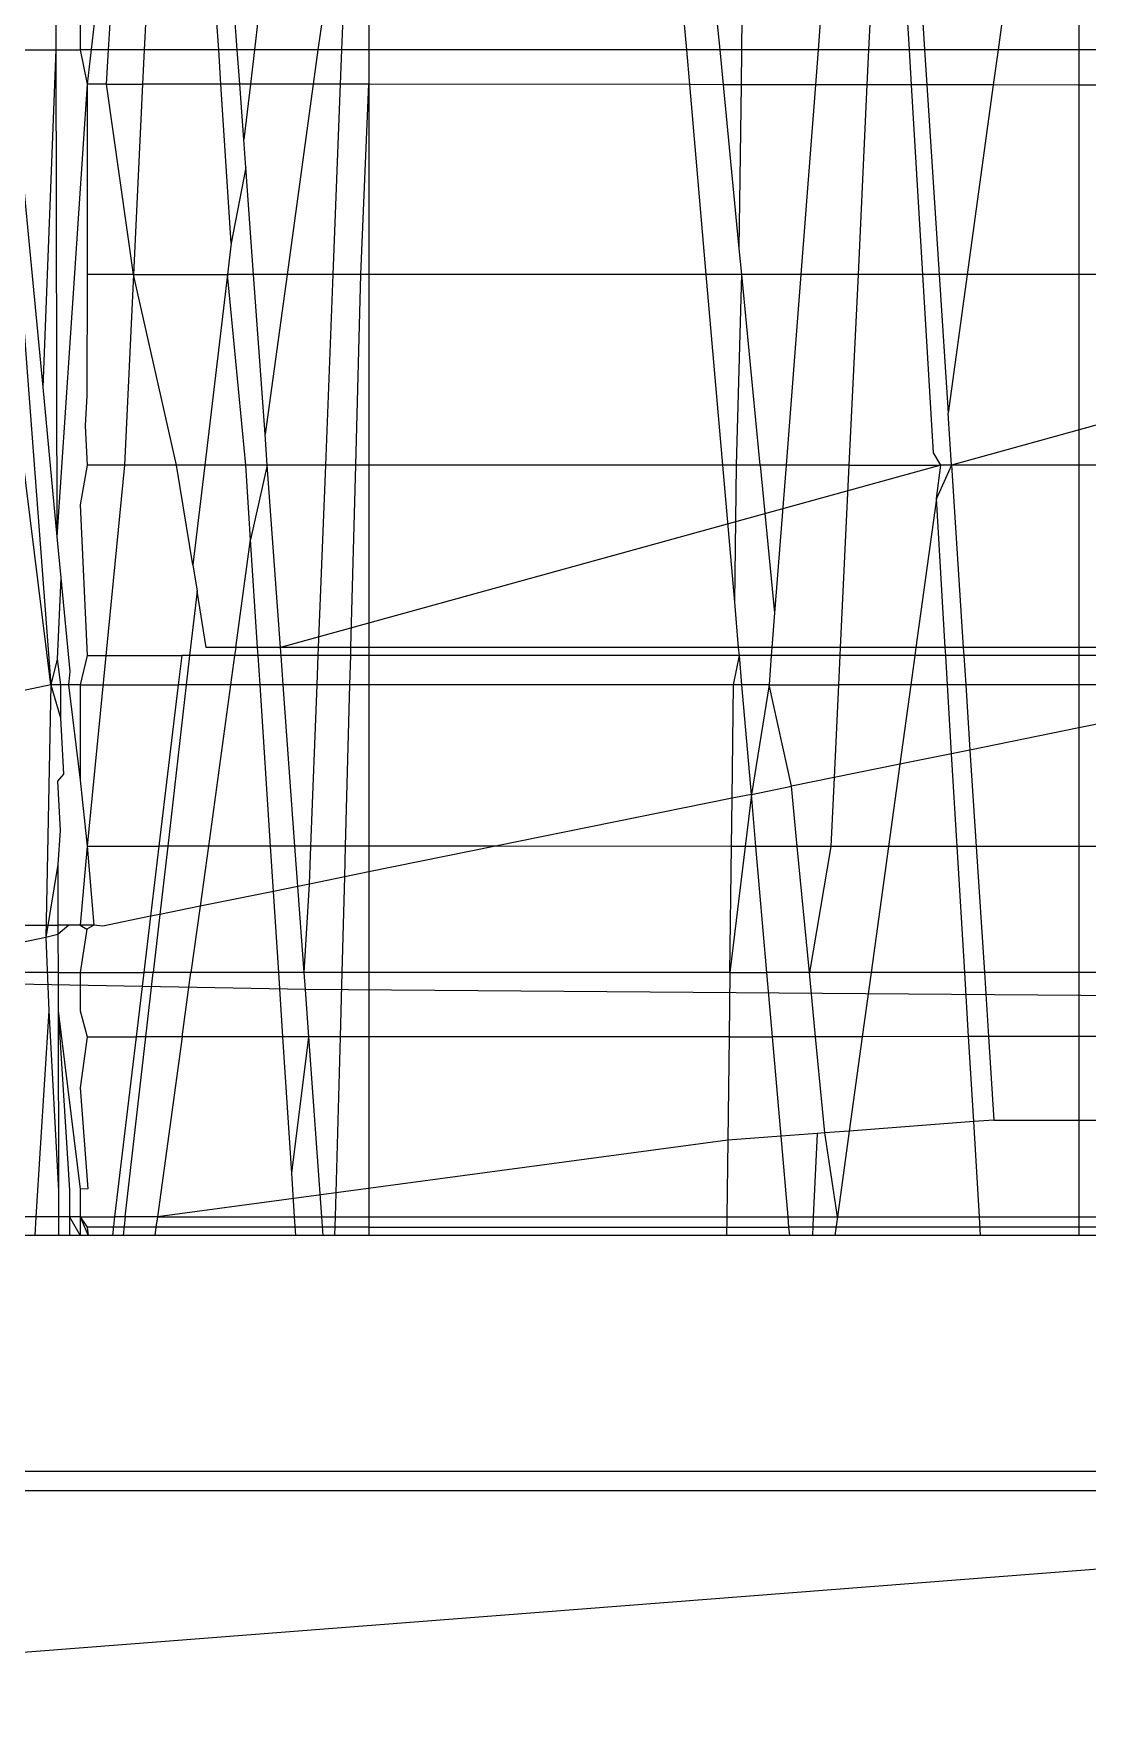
# Model space of a CAD drawing. Extents: x -24961 to 905641, y -154323 to 635957.
# Drawn here: x 437977.06 to 437980.52, y -143409.49 to -143403.95 of the extents above; entities that cross this region are included whole.
import ezdxf

# ---------------------------------------------------------------- set-up
doc = ezdxf.new("R2010")
doc.units = 0
doc.header["$LTSCALE"] = 1000
doc.header["$MEASUREMENT"] = 0

msp = doc.modelspace()

# ---------------------------------------------------------------- linework, layer by layer
for p, q in [((437977.3762, -143402.8586), (437977.2357, -143404.1114)), ((437977.1318, -143403.8934), (437977.132, -143403.9989)), ((437977.2122, -143403.8934), (437977.2122, -143403.9989)), ((437977.3052, -143403.9989), (437977.3118, -143403.8934)), ((437977.4279, -143403.8933), (437977.4229, -143403.9989)), ((437977.6675, -143403.9989), (437977.6607, -143403.8933)), ((437977.7282, -143403.9989), (437977.7205, -143403.8933)), ((437977.7977, -143403.8933), (437977.785, -143403.9989)), ((437978.0082, -143403.8933), (437977.9937, -143403.9989)), ((437978.0719, -143403.9989), (437978.076, -143403.8933)), ((437978.1613, -143403.8933), (437978.1613, -143403.9989)), ((437979.2057, -143403.9989), (437979.1966, -143403.8932)), ((437979.3151, -143403.9989), (437979.3049, -143403.8932)), ((437979.3868, -143403.9989), (437979.3882, -143403.8932)), ((437979.6456, -143403.8932), (437979.6375, -143403.9989)), ((437979.8085, -143403.8932), (437979.8035, -143403.9989)), ((437979.9376, -143403.9989), (437979.9313, -143403.8931)), ((437979.98, -143403.8931), (437979.9868, -143403.9989)), ((437980.2433, -143403.8931), (437980.2288, -143403.9989)), ((437980.4946, -143403.8931), (437980.4946, -143403.9989)), ((437976.958, -143403.9989), (437977.1154, -143406.0861)), ((437976.9836, -143403.9989), (437977.0892, -143405.108)), ((437976.9836, -143403.9989), (437977.132, -143403.9989)), ((437977.132, -143403.9989), (437977.0892, -143405.108)), ((437977.132, -143403.9989), (437977.1359, -143405.5995)), ((437977.132, -143403.9989), (437977.2122, -143403.9989)), ((437977.2122, -143403.9989), (437977.2357, -143404.1114)), ((437977.3052, -143403.9989), (437977.2122, -143403.9989)), ((437977.2982, -143404.1115), (437977.3052, -143403.9989)), ((437977.4229, -143403.9989), (437977.3052, -143403.9989)), ((437977.4229, -143403.9989), (437977.4175, -143404.1116)), ((437977.6675, -143403.9989), (437977.4229, -143403.9989)), ((437977.6749, -143404.1119), (437977.6675, -143403.9989)), ((437977.7282, -143403.9989), (437977.6675, -143403.9989)), ((437977.7364, -143404.1119), (437977.7282, -143403.9989)), ((437977.785, -143403.9989), (437977.7282, -143403.9989)), ((437977.785, -143403.9989), (437977.7715, -143404.112)), ((437977.9937, -143403.9989), (437977.785, -143403.9989)), ((437977.9937, -143403.9989), (437977.9781, -143404.1122)), ((437978.0719, -143403.9989), (437977.9937, -143403.9989)), ((437978.0675, -143404.1123), (437978.0719, -143403.9989)), ((437978.1613, -143403.9989), (437978.0719, -143403.9989)), ((437978.1613, -143403.9989), (437978.1613, -143404.1124)), ((437979.2057, -143403.9989), (437978.1613, -143403.9989)), ((437979.2157, -143404.1135), (437979.2057, -143403.9989)), ((437979.3151, -143403.9989), (437979.2057, -143403.9989)), ((437979.3262, -143404.1136), (437979.3151, -143403.9989)), ((437979.3868, -143403.9989), (437979.3151, -143403.9989)), ((437979.3853, -143404.1137), (437979.3868, -143403.9989)), ((437979.6375, -143403.9989), (437979.3868, -143403.9989)), ((437979.6375, -143403.9989), (437979.6286, -143404.114)), ((437979.8035, -143403.9989), (437979.6375, -143403.9989)), ((437979.8035, -143403.9989), (437979.798, -143404.1141)), ((437979.9376, -143403.9989), (437979.8035, -143403.9989)), ((437979.9445, -143404.1143), (437979.9376, -143403.9989)), ((437979.9868, -143403.9989), (437979.9376, -143403.9989)), ((437979.9868, -143403.9989), (437979.9943, -143404.1144)), ((437980.2288, -143403.9989), (437979.9868, -143403.9989)), ((437980.2288, -143403.9989), (437980.2129, -143404.1146)), ((437980.4946, -143403.9989), (437980.2288, -143403.9989)), ((437980.4946, -143403.9989), (437980.4946, -143404.1149)), ((437980.5606, -143403.9989), (437980.4946, -143403.9989)), ((437977.2357, -143404.1114), (437977.1359, -143405.5995)), ((437977.2982, -143404.1115), (437977.2357, -143404.1114)), ((437977.2357, -143404.1114), (437977.2357, -143404.7378)), ((437977.3879, -143404.7378), (437977.2982, -143404.1115)), ((437977.2982, -143404.1115), (437977.4175, -143404.1116)), ((437977.4175, -143404.1116), (437977.3879, -143404.7378)), ((437977.6749, -143404.1119), (437977.4175, -143404.1116)), ((437977.7364, -143404.1119), (437977.6749, -143404.1119)), ((437977.7088, -143404.6343), (437977.6749, -143404.1119)), ((437977.7715, -143404.112), (437977.7364, -143404.1119)), ((437977.7496, -143404.2942), (437977.7364, -143404.1119)), ((437977.7715, -143404.112), (437977.7496, -143404.2942)), ((437977.9781, -143404.1122), (437977.7715, -143404.112)), ((437977.9781, -143404.1122), (437977.892, -143404.7378)), ((437978.0675, -143404.1123), (437977.9781, -143404.1122)), ((437978.0432, -143404.7378), (437978.0675, -143404.1123)), ((437978.1613, -143404.1124), (437978.0675, -143404.1123)), ((437978.135, -143404.7378), (437978.1613, -143404.1124)), ((437978.1613, -143404.1124), (437978.1613, -143404.7378)), ((437979.2157, -143404.1135), (437978.1613, -143404.1124)), ((437979.2698, -143404.7378), (437979.2157, -143404.1135)), ((437979.3262, -143404.1136), (437979.2157, -143404.1135)), ((437979.3784, -143404.6518), (437979.3262, -143404.1136)), ((437979.3853, -143404.1137), (437979.3262, -143404.1136)), ((437979.3784, -143404.6518), (437979.3853, -143404.1137)), ((437979.6286, -143404.114), (437979.3853, -143404.1137)), ((437979.6286, -143404.114), (437979.5804, -143404.7378)), ((437979.798, -143404.1141), (437979.6286, -143404.114)), ((437979.798, -143404.1141), (437979.7685, -143404.7378)), ((437979.9445, -143404.1143), (437979.798, -143404.1141)), ((437979.9819, -143404.7378), (437979.9445, -143404.1143)), ((437979.9943, -143404.1144), (437979.9445, -143404.1143)), ((437979.9943, -143404.1144), (437980.0348, -143404.7378)), ((437980.2129, -143404.1146), (437979.9943, -143404.1144)), ((437980.2129, -143404.1146), (437980.1271, -143404.7378)), ((437980.4946, -143404.1149), (437980.2129, -143404.1146)), ((437980.4946, -143404.1149), (437980.4946, -143404.7378)), ((437980.5732, -143404.115), (437980.4946, -143404.1149)), ((437977.7562, -143404.3857), (437977.7496, -143404.2942)), ((437977.7562, -143404.3857), (437977.7088, -143404.6343)), ((437977.7818, -143404.7378), (437977.7562, -143404.3857)), ((437977.1154, -143406.0861), (437976.9279, -143404.5719)), ((437977.7088, -143404.6343), (437977.6964, -143404.7378)), ((437979.3867, -143404.7378), (437979.3784, -143404.6518)), ((437977.2357, -143404.7378), (437977.2345, -143405.1353)), ((437977.3879, -143404.7378), (437977.2357, -143404.7378)), ((437977.3879, -143404.7378), (437977.3581, -143405.3642)), ((437977.5289, -143405.3642), (437977.3879, -143404.7378)), ((437977.3879, -143404.7378), (437977.6964, -143404.7378)), ((437977.6964, -143404.7378), (437977.6214, -143405.3642)), ((437977.7818, -143404.7378), (437977.6964, -143404.7378)), ((437977.7563, -143405.3642), (437977.6964, -143404.7378)), ((437977.892, -143404.7378), (437977.7818, -143404.7378)), ((437977.8198, -143405.2628), (437977.7818, -143404.7378)), ((437977.892, -143404.7378), (437977.8198, -143405.2628)), ((437978.0432, -143404.7378), (437977.892, -143404.7378)), ((437978.019, -143405.3642), (437978.0432, -143404.7378)), ((437978.135, -143404.7378), (437978.0432, -143404.7378)), ((437978.1181, -143405.3642), (437978.135, -143404.7378)), ((437978.1613, -143404.7378), (437978.135, -143404.7378)), ((437978.1613, -143404.7378), (437978.1613, -143405.3642)), ((437979.2698, -143404.7378), (437978.1613, -143404.7378)), ((437979.3242, -143405.3642), (437979.2698, -143404.7378)), ((437979.3867, -143404.7378), (437979.2698, -143404.7378)), ((437979.3691, -143405.3642), (437979.3867, -143404.7378)), ((437979.5804, -143404.7378), (437979.3867, -143404.7378)), ((437979.4474, -143405.3642), (437979.3867, -143404.7378)), ((437979.5804, -143404.7378), (437979.532, -143405.3642)), ((437979.7685, -143404.7378), (437979.5804, -143404.7378)), ((437979.7685, -143404.7378), (437979.7388, -143405.3642)), ((437979.9819, -143404.7378), (437979.7685, -143404.7378)), ((437980.017, -143405.3241), (437979.9819, -143404.7378)), ((437980.0348, -143404.7378), (437979.9819, -143404.7378)), ((437980.0348, -143404.7378), (437980.0644, -143405.1935)), ((437980.1271, -143404.7378), (437980.0348, -143404.7378)), ((437980.1271, -143404.7378), (437980.0644, -143405.1935)), ((437982.3465, -143404.7378), (437980.0755, -143405.3642)), ((437980.4946, -143404.7378), (437980.1271, -143404.7378)), ((437980.6411, -143404.7378), (437980.4946, -143404.7378)), ((437980.4946, -143404.7378), (437980.4946, -143405.3642)), ((437977.0892, -143405.108), (437977.1359, -143405.5995)), ((437977.2345, -143405.1353), (437977.2283, -143405.2355)), ((437980.0755, -143405.3642), (437980.0644, -143405.1935)), ((437977.2283, -143405.2355), (437977.2357, -143405.3642)), ((437977.8272, -143405.3642), (437977.8198, -143405.2628)), ((437980.041, -143405.3642), (437980.017, -143405.3241)), ((437977.2357, -143405.3642), (437977.2122, -143405.4944)), ((437977.3581, -143405.3642), (437977.2357, -143405.3642)), ((437977.3581, -143405.3642), (437977.2357, -143406.617)), ((437977.5289, -143405.3642), (437977.3581, -143405.3642)), ((437977.6214, -143405.3642), (437977.5289, -143405.3642)), ((437977.5821, -143405.6915), (437977.5289, -143405.3642)), ((437977.6214, -143405.3642), (437977.5821, -143405.6915)), ((437977.7563, -143405.3642), (437977.6214, -143405.3642)), ((437977.8272, -143405.3642), (437977.7563, -143405.3642)), ((437977.7722, -143405.6089), (437977.7563, -143405.3642)), ((437977.8272, -143405.3642), (437977.7722, -143405.6089)), ((437978.019, -143405.3642), (437977.8272, -143405.3642)), ((437977.8706, -143405.9635), (437977.8272, -143405.3642)), ((437980.041, -143405.3642), (437977.8706, -143405.9635)), ((437977.9958, -143405.9635), (437978.019, -143405.3642)), ((437978.1181, -143405.3642), (437978.019, -143405.3642)), ((437978.1019, -143405.9635), (437978.1181, -143405.3642)), ((437978.1613, -143405.3642), (437978.1181, -143405.3642)), ((437979.3242, -143405.3642), (437978.1613, -143405.3642)), ((437978.1613, -143405.3642), (437978.1613, -143405.9635)), ((437979.3691, -143405.3642), (437979.3242, -143405.3642)), ((437979.3633, -143405.815), (437979.3242, -143405.3642)), ((437979.3633, -143405.815), (437979.3691, -143405.3642)), ((437979.4474, -143405.3642), (437979.3691, -143405.3642)), ((437979.532, -143405.3642), (437979.4474, -143405.3642)), ((437979.4474, -143405.3642), (437979.4944, -143405.8502)), ((437979.532, -143405.3642), (437979.4944, -143405.8502)), ((437979.7388, -143405.3642), (437979.532, -143405.3642)), ((437979.7388, -143405.3642), (437979.7103, -143405.9635)), ((437979.7388, -143405.3642), (437980.041, -143405.3642)), ((437980.0755, -143405.3642), (437980.0259, -143405.4735)), ((437980.0259, -143405.4735), (437980.041, -143405.3642)), ((437980.0755, -143405.3642), (437980.041, -143405.3642)), ((437980.0755, -143405.3642), (437980.1145, -143405.9635)), ((437980.4946, -143405.3642), (437980.0755, -143405.3642)), ((437980.4946, -143405.3642), (437980.4946, -143405.9635)), ((437980.7093, -143405.3642), (437980.4946, -143405.3642)), ((437977.2122, -143405.4944), (437977.2357, -143405.9906)), ((437980.0259, -143405.4735), (437979.9585, -143405.9635)), ((437980.0553, -143405.9635), (437980.0259, -143405.4735)), ((437977.1359, -143405.5995), (437977.1488, -143405.7343)), ((437977.7234, -143405.9635), (437977.7722, -143405.6089)), ((437977.7953, -143405.9635), (437977.7722, -143405.6089)), ((437977.5821, -143405.6915), (437977.5963, -143405.7784)), ((437977.1488, -143405.7343), (437977.1369, -143406.0023)), ((437977.1488, -143405.7343), (437977.1781, -143406.0422)), ((437977.5963, -143405.7784), (437977.5719, -143405.9906)), ((437977.6264, -143405.9635), (437977.5963, -143405.7784)), ((437979.3762, -143405.9635), (437979.3633, -143405.815)), ((437979.4944, -143405.8502), (437979.4857, -143405.9635)), ((437977.2357, -143405.9906), (437977.2122, -143406.0861)), ((437977.2357, -143405.9906), (437977.5463, -143405.9906)), ((437977.5463, -143405.9906), (437977.5348, -143406.0861)), ((437977.5719, -143405.9906), (437977.5463, -143405.9906)), ((437977.5719, -143405.9906), (437977.5609, -143406.0861)), ((437977.7197, -143405.9906), (437977.5719, -143405.9906)), ((437977.7234, -143405.9635), (437977.6264, -143405.9635)), ((437977.7197, -143405.9906), (437977.7066, -143406.0861)), ((437977.7234, -143405.9635), (437977.7197, -143405.9906)), ((437977.797, -143405.9906), (437977.7197, -143405.9906)), ((437977.7953, -143405.9635), (437977.7234, -143405.9635)), ((437977.8706, -143405.9635), (437977.7953, -143405.9635)), ((437977.797, -143405.9906), (437977.7953, -143405.9635)), ((437977.8726, -143405.9906), (437977.797, -143405.9906)), ((437977.8032, -143406.0861), (437977.797, -143405.9906)), ((437977.9958, -143405.9635), (437977.8706, -143405.9635)), ((437977.8726, -143405.9906), (437977.8706, -143405.9635)), ((437977.8795, -143406.0861), (437977.8726, -143405.9906)), ((437977.9947, -143405.9906), (437977.8726, -143405.9906)), ((437977.991, -143406.0861), (437977.9947, -143405.9906)), ((437977.9947, -143405.9906), (437977.9958, -143405.9635)), ((437978.1012, -143405.9906), (437977.9947, -143405.9906)), ((437978.1019, -143405.9635), (437977.9958, -143405.9635)), ((437978.0986, -143406.0861), (437978.1012, -143405.9906)), ((437978.1012, -143405.9906), (437978.1019, -143405.9635)), ((437978.1613, -143405.9906), (437978.1012, -143405.9906)), ((437978.1613, -143405.9635), (437978.1019, -143405.9635)), ((437979.3762, -143405.9635), (437978.1613, -143405.9635)), ((437978.1613, -143405.9635), (437978.1613, -143405.9906)), ((437978.1613, -143405.9906), (437978.1613, -143406.0861)), ((437979.3785, -143405.9906), (437978.1613, -143405.9906)), ((437979.3598, -143406.0861), (437979.3785, -143405.9906)), ((437979.3785, -143405.9906), (437979.3762, -143405.9635)), ((437979.4857, -143405.9635), (437979.3762, -143405.9635)), ((437979.3868, -143406.0861), (437979.3785, -143405.9906)), ((437979.4836, -143405.9906), (437979.3785, -143405.9906)), ((437979.4836, -143405.9906), (437979.4762, -143406.0861)), ((437979.4857, -143405.9635), (437979.4836, -143405.9906)), ((437979.709, -143405.9906), (437979.4836, -143405.9906)), ((437979.7103, -143405.9635), (437979.4857, -143405.9635)), ((437979.709, -143405.9906), (437979.7045, -143406.0861)), ((437979.7103, -143405.9635), (437979.709, -143405.9906)), ((437979.9548, -143405.9906), (437979.709, -143405.9906)), ((437979.9585, -143405.9635), (437979.7103, -143405.9635)), ((437979.9548, -143405.9906), (437979.9416, -143406.0861)), ((437979.9585, -143405.9635), (437979.9548, -143405.9906)), ((437980.0569, -143405.9906), (437979.9548, -143405.9906)), ((437980.0553, -143405.9635), (437979.9585, -143405.9635)), ((437980.0569, -143405.9906), (437980.0553, -143405.9635)), ((437980.1145, -143405.9635), (437980.0553, -143405.9635)), ((437980.0626, -143406.0861), (437980.0569, -143405.9906)), ((437980.1162, -143405.9906), (437980.0569, -143405.9906)), ((437980.1145, -143405.9635), (437980.1162, -143405.9906)), ((437980.4946, -143405.9635), (437980.1145, -143405.9635)), ((437980.1162, -143405.9906), (437980.1224, -143406.0861)), ((437980.4946, -143405.9906), (437980.1162, -143405.9906)), ((437980.4946, -143405.9635), (437980.4946, -143405.9906)), ((437980.7746, -143405.9635), (437980.4946, -143405.9635)), ((437980.4946, -143405.9906), (437980.4946, -143406.0861)), ((437980.7775, -143405.9906), (437980.4946, -143405.9906)), ((437977.1369, -143406.0023), (437977.1154, -143406.0861)), ((437977.1369, -143406.0023), (437977.1476, -143406.0861)), ((437977.1781, -143406.0422), (437977.1738, -143406.0861)), ((437977.1154, -143406.0861), (437976.9553, -143406.1202)), ((437977.1154, -143406.0861), (437977.0998, -143406.9173)), ((437977.1476, -143406.0861), (437977.1154, -143406.0861)), ((437977.1154, -143406.0861), (437977.1472, -143406.1954)), ((437977.1476, -143406.0861), (437977.1472, -143406.1954)), ((437977.1738, -143406.0861), (437977.1476, -143406.0861)), ((437977.2122, -143406.0861), (437977.1738, -143406.0861)), ((437977.1738, -143406.0861), (437977.2122, -143406.4004)), ((437977.2122, -143406.0861), (437977.2122, -143406.4004)), ((437977.2122, -143406.0861), (437977.5348, -143406.0861)), ((437977.5348, -143406.0861), (437977.4712, -143406.617)), ((437977.5609, -143406.0861), (437977.4999, -143406.617)), ((437977.5609, -143406.0861), (437977.5348, -143406.0861)), ((437977.7066, -143406.0861), (437977.5609, -143406.0861)), ((437977.7066, -143406.0861), (437977.6335, -143406.6171)), ((437977.8032, -143406.0861), (437977.7066, -143406.0861)), ((437977.8795, -143406.0861), (437977.8032, -143406.0861)), ((437977.8377, -143406.6171), (437977.8032, -143406.0861)), ((437977.918, -143406.6171), (437977.8795, -143406.0861)), ((437977.991, -143406.0861), (437977.8795, -143406.0861)), ((437977.9705, -143406.6172), (437977.991, -143406.0861)), ((437978.0986, -143406.0861), (437977.991, -143406.0861)), ((437978.0842, -143406.6172), (437978.0986, -143406.0861)), ((437978.1613, -143406.0861), (437978.0986, -143406.0861)), ((437978.1613, -143406.0861), (437978.1613, -143406.6172)), ((437979.3598, -143406.0861), (437978.1613, -143406.0861)), ((437979.3549, -143406.4594), (437979.3598, -143406.0861)), ((437979.3868, -143406.0861), (437979.3598, -143406.0861)), ((437979.4181, -143406.4466), (437979.3868, -143406.0861)), ((437979.4762, -143406.0861), (437979.3868, -143406.0861)), ((437979.4762, -143406.0861), (437979.4181, -143406.4466)), ((437979.5496, -143406.4199), (437979.4762, -143406.0861)), ((437979.4762, -143406.0861), (437979.7045, -143406.0861)), ((437979.7045, -143406.0861), (437979.69, -143406.3914)), ((437979.9416, -143406.0861), (437979.7045, -143406.0861)), ((437979.9416, -143406.0861), (437979.9057, -143406.3476)), ((437980.0626, -143406.0861), (437979.9416, -143406.0861)), ((437980.0762, -143406.313), (437980.0626, -143406.0861)), ((437980.1224, -143406.0861), (437980.0626, -143406.0861)), ((437980.1224, -143406.0861), (437980.1364, -143406.3008)), ((437980.4946, -143406.0861), (437980.1224, -143406.0861)), ((437980.4946, -143406.0861), (437980.4946, -143406.228)), ((437980.7879, -143406.0861), (437980.4946, -143406.0861)), ((437977.1472, -143406.1954), (437977.1571, -143406.3797)), ((437980.7967, -143406.1667), (437980.4946, -143406.228)), ((437980.4946, -143406.228), (437980.1364, -143406.3008)), ((437980.4946, -143406.228), (437980.4946, -143406.6177)), ((437980.0762, -143406.313), (437979.9057, -143406.3476)), ((437980.1364, -143406.3008), (437980.0762, -143406.313)), ((437980.0945, -143406.6176), (437980.0762, -143406.313)), ((437980.1364, -143406.3008), (437980.157, -143406.6177)), ((437977.1571, -143406.3797), (437977.1379, -143406.4028)), ((437979.9057, -143406.3476), (437979.69, -143406.3914)), ((437979.9057, -143406.3476), (437979.8685, -143406.6176)), ((437977.1379, -143406.4028), (437977.146, -143406.5656)), ((437977.2122, -143406.4004), (437977.2357, -143406.617)), ((437979.4181, -143406.4466), (437979.5496, -143406.4199)), ((437979.69, -143406.3914), (437979.5496, -143406.4199)), ((437979.5687, -143406.6175), (437979.5496, -143406.4199)), ((437979.69, -143406.3914), (437979.6793, -143406.6175)), ((437979.3549, -143406.4594), (437978.5775, -143406.6173)), ((437979.4181, -143406.4466), (437979.3475, -143407.0325)), ((437979.3529, -143406.6175), (437979.3549, -143406.4594)), ((437979.4181, -143406.4466), (437979.3549, -143406.4594)), ((437979.4329, -143406.6175), (437979.4181, -143406.4466)), ((437977.146, -143406.5656), (437977.1386, -143406.6771)), ((437977.2357, -143406.617), (437977.2122, -143406.8769)), ((437977.2357, -143406.617), (437977.2575, -143406.8769)), ((437977.2357, -143406.617), (437977.4712, -143406.617)), ((437977.4712, -143406.617), (437977.4436, -143406.8475)), ((437977.4999, -143406.617), (437977.4712, -143406.617)), ((437977.4999, -143406.617), (437977.4742, -143406.8413)), ((437977.6335, -143406.6171), (437977.4999, -143406.617)), ((437977.6335, -143406.6171), (437977.6064, -143406.8145)), ((437977.8377, -143406.6171), (437977.6335, -143406.6171)), ((437977.918, -143406.6171), (437977.8377, -143406.6171)), ((437977.8474, -143406.7655), (437977.8377, -143406.6171)), ((437977.9705, -143406.6172), (437977.918, -143406.6171)), ((437977.9276, -143406.7493), (437977.918, -143406.6171)), ((437977.9656, -143406.7415), (437977.9705, -143406.6172)), ((437978.0842, -143406.6172), (437977.9705, -143406.6172)), ((437978.0815, -143406.718), (437978.0842, -143406.6172)), ((437978.1613, -143406.6172), (437978.0842, -143406.6172)), ((437978.1613, -143406.6172), (437978.1613, -143406.7018)), ((437978.5775, -143406.6173), (437978.1613, -143406.6172)), ((437978.5775, -143406.6173), (437978.1613, -143406.7018)), ((437979.3529, -143406.6175), (437978.5775, -143406.6173)), ((437979.3475, -143407.0325), (437979.3529, -143406.6175)), ((437979.4329, -143406.6175), (437979.3529, -143406.6175)), ((437979.4689, -143407.0325), (437979.4329, -143406.6175)), ((437979.5687, -143406.6175), (437979.4329, -143406.6175)), ((437979.6793, -143406.6175), (437979.5687, -143406.6175)), ((437979.6089, -143407.0325), (437979.5687, -143406.6175)), ((437979.6793, -143406.6175), (437979.6089, -143407.0325)), ((437979.8685, -143406.6176), (437979.6793, -143406.6175)), ((437979.8685, -143406.6176), (437979.8115, -143407.0325)), ((437980.0945, -143406.6176), (437979.8685, -143406.6176)), ((437980.1193, -143407.0325), (437980.0945, -143406.6176)), ((437980.157, -143406.6177), (437980.0945, -143406.6176)), ((437980.157, -143406.6177), (437980.1839, -143407.0325)), ((437980.4946, -143406.6177), (437980.157, -143406.6177)), ((437980.4946, -143406.6177), (437980.4946, -143407.0325)), ((437980.8459, -143406.6178), (437980.4946, -143406.6177)), ((437977.1386, -143406.6771), (437977.0998, -143406.9173)), ((437977.1386, -143406.6771), (437977.1391, -143406.8769)), ((437978.1613, -143406.7018), (437978.0815, -143406.718)), ((437978.1613, -143406.7018), (437978.1613, -143407.0325)), ((437977.8474, -143406.7655), (437977.6064, -143406.8145)), ((437977.9276, -143406.7493), (437977.8474, -143406.7655)), ((437977.8648, -143407.0325), (437977.8474, -143406.7655)), ((437977.9656, -143406.7415), (437977.9276, -143406.7493)), ((437977.9481, -143407.0325), (437977.9276, -143406.7493)), ((437977.9481, -143407.0325), (437977.9656, -143406.7415)), ((437978.0815, -143406.718), (437977.9656, -143406.7415)), ((437978.073, -143407.0325), (437978.0815, -143406.718)), ((437977.6064, -143406.8145), (437977.4742, -143406.8413)), ((437977.6064, -143406.8145), (437977.5764, -143407.0325)), ((437976.9412, -143406.8769), (437977.1391, -143406.8769)), ((437977.1751, -143406.8769), (437977.1391, -143406.9072)), ((437977.1391, -143406.8769), (437977.1391, -143406.9072)), ((437977.1751, -143406.8769), (437977.1391, -143406.8769)), ((437977.2122, -143406.8769), (437977.1751, -143406.8769)), ((437977.2122, -143406.8769), (437977.2344, -143406.89)), ((437977.2575, -143406.8769), (437977.2122, -143406.8769)), ((437977.2575, -143406.8769), (437977.2344, -143406.89)), ((437977.2863, -143406.8795), (437977.2575, -143406.8769)), ((437977.4436, -143406.8475), (437977.2863, -143406.8795)), ((437977.4436, -143406.8475), (437977.4214, -143407.0325)), ((437977.4742, -143406.8413), (437977.4436, -143406.8475)), ((437977.4742, -143406.8413), (437977.4522, -143407.0325)), ((437977.0998, -143406.9173), (437976.9464, -143406.9485)), ((437977.1391, -143406.9072), (437977.0998, -143406.9173)), ((437977.0998, -143406.9173), (437977.1087, -143407.1578)), ((437977.1391, -143406.9072), (437977.1394, -143407.0325)), ((437977.2344, -143406.89), (437977.2122, -143407.0325)), ((437977.1394, -143407.0325), (437976.9714, -143407.0325)), ((437977.1394, -143407.0325), (437977.1397, -143407.1578)), ((437977.1394, -143407.0325), (437977.2122, -143407.0325)), ((437977.2122, -143407.0325), (437977.2122, -143407.1578)), ((437977.2122, -143407.0325), (437977.4214, -143407.0325)), ((437977.4214, -143407.0325), (437977.3961, -143407.2434)), ((437977.4522, -143407.0325), (437977.4214, -143407.0325)), ((437977.428, -143407.2434), (437977.4522, -143407.0325)), ((437977.5764, -143407.0325), (437977.4522, -143407.0325)), ((437977.5474, -143407.2434), (437977.5764, -143407.0325)), ((437977.8648, -143407.0325), (437977.5764, -143407.0325)), ((437977.9481, -143407.0325), (437977.8648, -143407.0325)), ((437977.8785, -143407.2433), (437977.8648, -143407.0325)), ((437977.9522, -143407.0886), (437977.9481, -143407.0325)), ((437978.073, -143407.0325), (437977.9481, -143407.0325)), ((437978.0673, -143407.2433), (437978.073, -143407.0325)), ((437978.1613, -143407.0325), (437978.073, -143407.0325)), ((437979.3475, -143407.0325), (437978.1613, -143407.0325)), ((437978.1613, -143407.0325), (437978.1613, -143407.2433)), ((437979.3475, -143407.0325), (437979.3448, -143407.2432)), ((437979.3475, -143407.0325), (437979.4689, -143407.0325)), ((437979.6089, -143407.0325), (437979.4689, -143407.0325)), ((437979.4872, -143407.2432), (437979.4689, -143407.0325)), ((437979.6293, -143407.2432), (437979.6089, -143407.0325)), ((437979.8115, -143407.0325), (437979.6089, -143407.0325)), ((437979.8115, -143407.0325), (437979.7825, -143407.2432)), ((437980.1193, -143407.0325), (437979.8115, -143407.0325)), ((437980.1839, -143407.0325), (437980.1193, -143407.0325)), ((437980.132, -143407.2431), (437980.1193, -143407.0325)), ((437980.4946, -143407.0325), (437980.1839, -143407.0325)), ((437980.1839, -143407.0325), (437980.1976, -143407.2431)), ((437980.891, -143407.0325), (437980.4946, -143407.0325)), ((437980.4946, -143407.0325), (437980.4946, -143407.2431)), ((437977.9522, -143407.0886), (437976.5374, -143407.0617)), ((437983.4079, -143407.1304), (437977.9522, -143407.0886)), ((437977.9634, -143407.2433), (437977.9522, -143407.0886)), ((437977.1087, -143407.1578), (437977.0665, -143407.8356)), ((437977.1087, -143407.1578), (437977.1412, -143407.7501)), ((437977.1397, -143407.1578), (437977.1412, -143407.7501)), ((437977.1397, -143407.1578), (437977.1766, -143407.7475)), ((437977.1397, -143407.1578), (437977.2122, -143407.7448)), ((437977.2122, -143407.1578), (437977.2357, -143407.2434)), ((437977.2357, -143407.2434), (437977.2122, -143407.4113)), ((437977.2357, -143407.2434), (437977.3961, -143407.2434)), ((437977.3961, -143407.2434), (437977.3252, -143407.8356)), ((437977.3599, -143407.8356), (437977.428, -143407.2434)), ((437977.428, -143407.2434), (437977.3961, -143407.2434)), ((437977.5474, -143407.2434), (437977.428, -143407.2434)), ((437977.5474, -143407.2434), (437977.4659, -143407.8356)), ((437977.8785, -143407.2433), (437977.5474, -143407.2434)), ((437977.9634, -143407.2433), (437977.8785, -143407.2433)), ((437977.9076, -143407.6921), (437977.8785, -143407.2433)), ((437977.9076, -143407.6921), (437977.9634, -143407.2433)), ((437978.0673, -143407.2433), (437977.9634, -143407.2433)), ((437978.0064, -143407.8356), (437977.9634, -143407.2433)), ((437978.0513, -143407.8356), (437978.0673, -143407.2433)), ((437978.1613, -143407.2433), (437978.0673, -143407.2433)), ((437979.3448, -143407.2432), (437978.1613, -143407.2433)), ((437978.1613, -143407.2433), (437978.1613, -143407.8356)), ((437979.3448, -143407.2432), (437979.3404, -143407.5836)), ((437979.3448, -143407.2432), (437979.4872, -143407.2432)), ((437979.5156, -143407.5703), (437979.4872, -143407.2432)), ((437979.6293, -143407.2432), (437979.4872, -143407.2432)), ((437979.7825, -143407.2432), (437979.6293, -143407.2432)), ((437979.66, -143407.5594), (437979.6293, -143407.2432)), ((437979.7825, -143407.2432), (437979.7398, -143407.5533)), ((437980.132, -143407.2431), (437979.7825, -143407.2432)), ((437980.1487, -143407.5224), (437980.132, -143407.2431)), ((437980.1976, -143407.2431), (437980.132, -143407.2431)), ((437980.1976, -143407.2431), (437980.2154, -143407.5173)), ((437980.4946, -143407.2431), (437980.1976, -143407.2431)), ((437980.4946, -143407.2431), (437980.4946, -143407.5173)), ((437980.914, -143407.2431), (437980.4946, -143407.2431)), ((437977.2122, -143407.4113), (437977.2375, -143407.7429)), ((437980.1487, -143407.5224), (437979.7398, -143407.5533)), ((437980.2154, -143407.5173), (437980.1487, -143407.5224)), ((437980.1675, -143407.8356), (437980.1487, -143407.5224)), ((437980.2154, -143407.5173), (437980.4946, -143407.5173)), ((437980.4946, -143407.5173), (437981.4503, -143407.5173)), ((437980.4946, -143407.5173), (437980.4946, -143407.8356)), ((437979.3404, -143407.5836), (437977.4659, -143407.8356)), ((437979.3404, -143407.5836), (437979.3371, -143407.8356)), ((437979.5156, -143407.5703), (437979.3404, -143407.5836)), ((437979.6346, -143407.5613), (437979.5156, -143407.5703)), ((437979.5386, -143407.8356), (437979.5156, -143407.5703)), ((437979.6346, -143407.5613), (437979.6216, -143407.8356)), ((437979.66, -143407.5594), (437979.6346, -143407.5613)), ((437979.7398, -143407.5533), (437979.66, -143407.5594)), ((437979.701, -143407.8356), (437979.66, -143407.5594)), ((437979.7398, -143407.5533), (437979.701, -143407.8356)), ((437977.917, -143407.8356), (437977.9076, -143407.6921)), ((437977.1412, -143407.7501), (437977.1414, -143407.8356)), ((437977.1766, -143407.7475), (437977.1767, -143407.8356)), ((437977.2375, -143407.7429), (437977.2122, -143407.7448)), ((437977.2122, -143407.7448), (437977.2122, -143407.8356)), ((437977.0665, -143407.8356), (437976.9856, -143407.8356)), ((437977.0665, -143407.8356), (437977.0627, -143407.8965)), ((437977.1414, -143407.8356), (437977.0665, -143407.8356)), ((437977.1414, -143407.8356), (437977.1415, -143407.8965)), ((437977.1767, -143407.8356), (437977.1414, -143407.8356)), ((437977.1767, -143407.8356), (437977.1768, -143407.8965)), ((437977.1767, -143407.8356), (437977.2122, -143407.8965)), ((437977.2122, -143407.8356), (437977.1767, -143407.8356)), ((437977.2122, -143407.8356), (437977.2357, -143407.8698)), ((437977.2122, -143407.8356), (437977.2122, -143407.8965)), ((437977.2122, -143407.8356), (437977.2381, -143407.8965)), ((437977.2122, -143407.8356), (437977.3252, -143407.8356)), ((437977.2357, -143407.8698), (437977.2381, -143407.8965)), ((437977.4612, -143407.8698), (437977.2357, -143407.8698)), ((437977.3252, -143407.8356), (437977.3179, -143407.8965)), ((437977.3599, -143407.8356), (437977.3252, -143407.8356)), ((437977.3599, -143407.8356), (437977.353, -143407.8965)), ((437977.4659, -143407.8356), (437977.3599, -143407.8356)), ((437977.4612, -143407.8698), (437977.4575, -143407.8965)), ((437977.4659, -143407.8356), (437977.4612, -143407.8698)), ((437978.1613, -143407.8698), (437977.4612, -143407.8698)), ((437977.4659, -143407.8356), (437977.917, -143407.8356)), ((437977.9209, -143407.8965), (437977.917, -143407.8356)), ((437977.917, -143407.8356), (437978.0064, -143407.8356)), ((437978.0108, -143407.8965), (437978.0064, -143407.8356)), ((437978.0064, -143407.8356), (437978.0513, -143407.8356)), ((437978.0496, -143407.8965), (437978.0513, -143407.8356)), ((437978.0513, -143407.8356), (437978.1613, -143407.8356)), ((437978.1613, -143407.8356), (437978.1613, -143407.8698)), ((437978.1613, -143407.8356), (437979.3371, -143407.8356)), ((437978.1613, -143407.8698), (437978.1613, -143407.8965)), ((437978.1613, -143407.8698), (437979.5415, -143407.8698)), ((437979.3371, -143407.8356), (437979.3363, -143407.8965)), ((437979.3371, -143407.8356), (437979.5386, -143407.8356)), ((437979.5415, -143407.8698), (437979.5386, -143407.8356)), ((437979.5386, -143407.8356), (437979.6216, -143407.8356)), ((437979.5439, -143407.8965), (437979.5415, -143407.8698)), ((437981.4793, -143407.8698), (437979.5415, -143407.8698)), ((437979.6216, -143407.8356), (437979.6187, -143407.8965)), ((437979.6216, -143407.8356), (437979.701, -143407.8356)), ((437979.701, -143407.8356), (437979.6926, -143407.8965)), ((437979.701, -143407.8356), (437980.1675, -143407.8356)), ((437980.1711, -143407.8965), (437980.1675, -143407.8356)), ((437980.1675, -143407.8356), (437980.4946, -143407.8356)), ((437980.4946, -143407.8356), (437980.4946, -143407.8965)), ((437980.4946, -143407.8356), (437981.4765, -143407.8356)), ((437977.0627, -143407.8965), (437976.9867, -143407.8965)), ((437977.1415, -143407.8965), (437977.0627, -143407.8965)), ((437977.2122, -143407.8965), (437977.1415, -143407.8965)), ((437977.2381, -143407.8965), (437977.2122, -143407.8965)), ((437977.3179, -143407.8965), (437977.2381, -143407.8965)), ((437977.353, -143407.8965), (437977.3179, -143407.8965)), ((437977.4575, -143407.8965), (437977.353, -143407.8965)), ((437977.9209, -143407.8965), (437977.4575, -143407.8965)), ((437978.0108, -143407.8965), (437977.9209, -143407.8965)), ((437978.0496, -143407.8965), (437978.0108, -143407.8965)), ((437978.1613, -143407.8965), (437978.0496, -143407.8965)), ((437979.3363, -143407.8965), (437978.1613, -143407.8965)), ((437979.5439, -143407.8965), (437979.3363, -143407.8965)), ((437979.6187, -143407.8965), (437979.5439, -143407.8965)), ((437979.6926, -143407.8965), (437979.6187, -143407.8965)), ((437980.1711, -143407.8965), (437979.6926, -143407.8965)), ((437980.4946, -143407.8965), (437980.1711, -143407.8965)), ((437981.4815, -143407.8965), (437980.4946, -143407.8965)), ((437983.8819, -143408.6723), (437970.4417, -143408.6723)), ((437983.8848, -143408.7363), (437970.2088, -143408.7363)), ((437983.8848, -143408.7363), (437974.0981, -143409.4937))]:
    msp.add_line(p, q)

doc.saveas('drawing.dxf')
